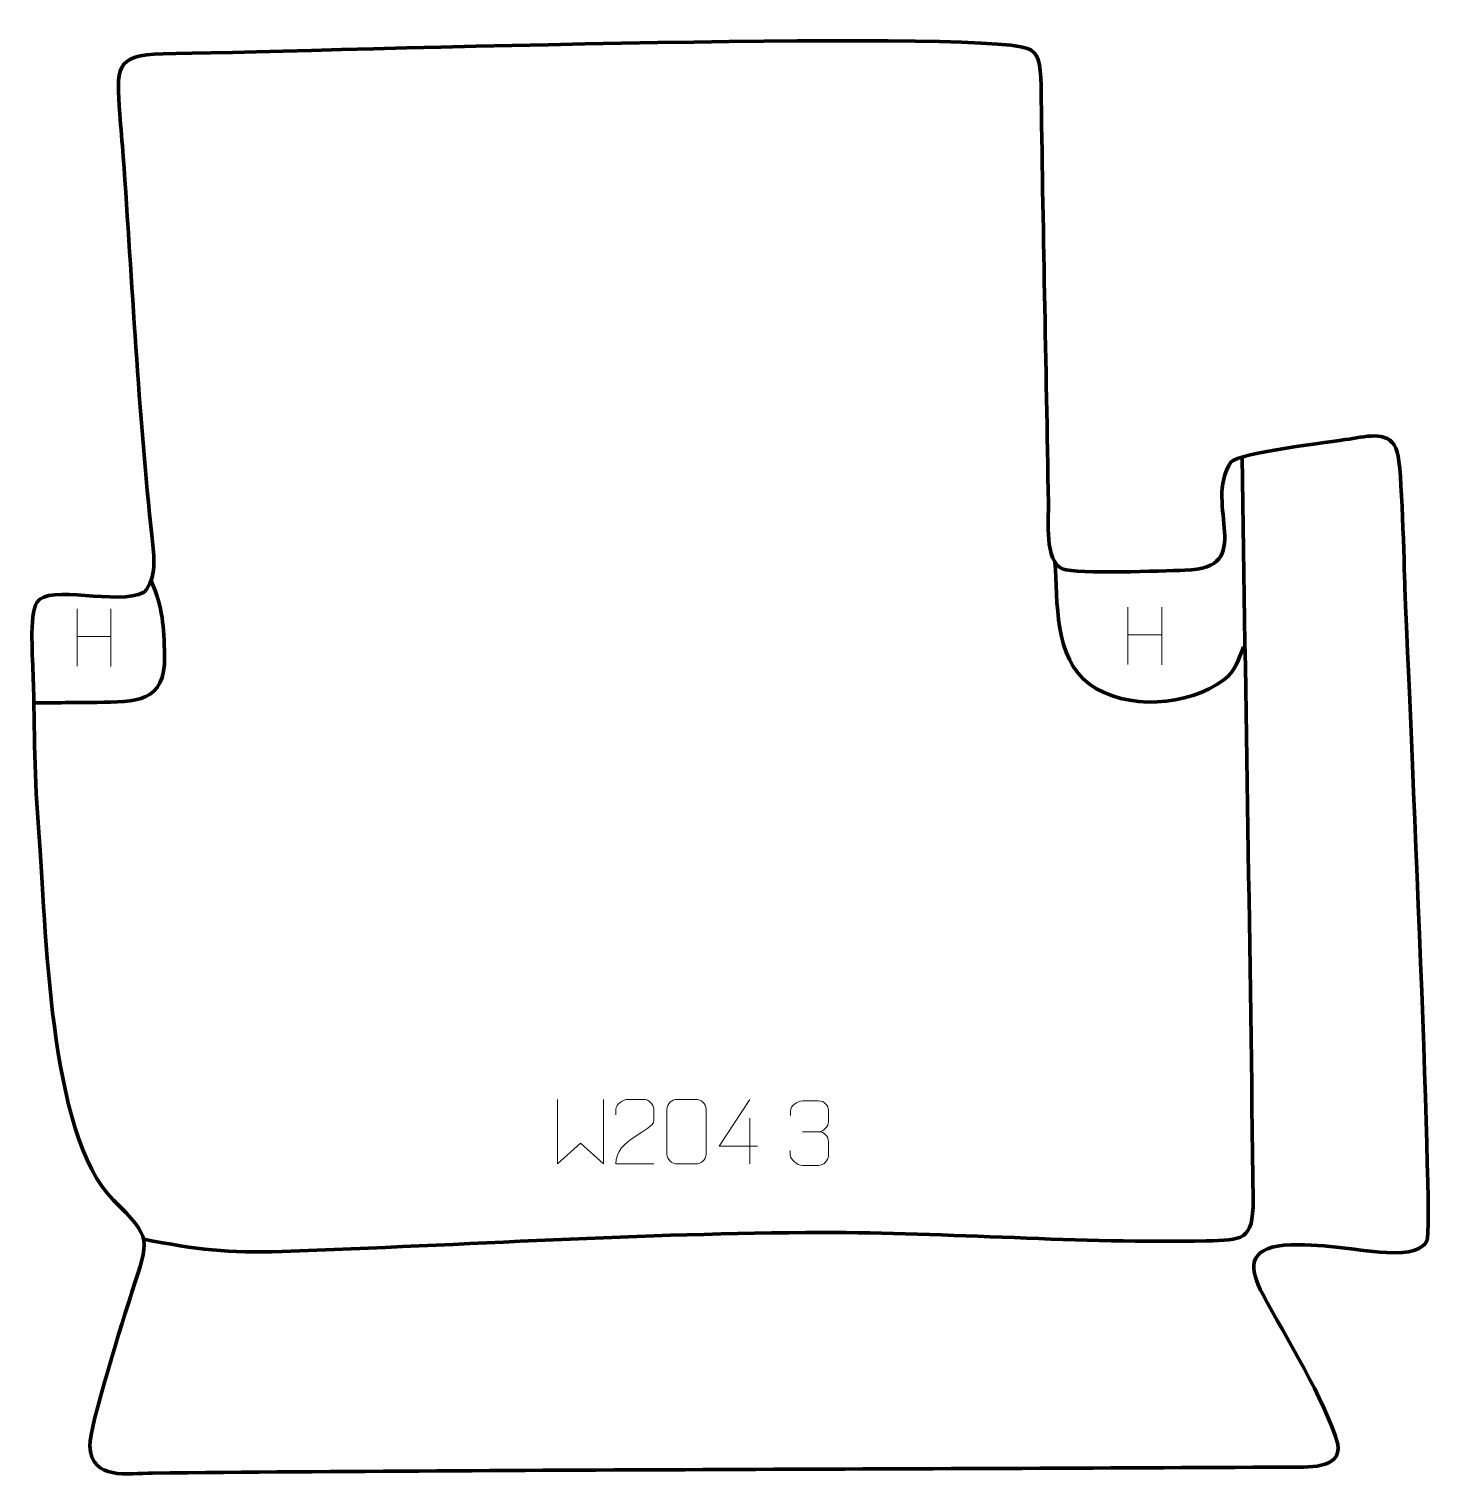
# Model space of a CAD drawing. Header units: millimetres. Extents: x 1030 to 1574, y 92 to 654.
import ezdxf

# ---------------------------------------------------------------- set-up
doc = ezdxf.new("R2010")
doc.units = ezdxf.units.MM
doc.header["$MEASUREMENT"] = 0
doc.layers.add('layer 2', color=7, linetype='Continuous')
doc.layers.add('layer 3', color=7, linetype='Continuous')

msp = doc.modelspace()

# ---------------------------------------------------------------- linework, layer by layer
at = {"layer": 'layer 2', "color": 140, "lineweight": 158}
for points, knots in [([(1499.3495, 488.5478), (1500.7373, 392.6774), (1502.5546, 296.8174), (1503.584, 200.9413), (1503.584, 200.9413), (1503.7517, 185.3298), (1499.4322, 185.5376), (1485.4481, 185.2121), (1485.4481, 185.2121), (1437.4299, 184.0944), (1385.0079, 188.554), (1337.1922, 188.4298), (1337.1922, 188.4298), (1266.2378, 188.2457), (1199.8674, 183.5921), (1128.0539, 181.0854), (1128.0539, 181.0854), (1106.8757, 180.3462), (1095.044, 181.8641), (1074.3548, 185.8583)], [0, 0, 0, 0, 0.16666667, 0.16666667, 0.16666667, 0.16666667, 0.33333333, 0.33333333, 0.33333333, 0.33333333, 0.5, 0.5, 0.5, 0.5, 0.66666667, 0.66666667, 0.66666667, 0.66666667, 1, 1, 1, 1]), ([(1426.9335, 447.9212), (1428.0366, 432.6571), (1426.4582, 410.7532), (1440.2738, 400.7114), (1440.2738, 400.7114), (1454.5934, 390.3034), (1478.3605, 392.0548), (1492.3162, 402.348), (1492.3162, 402.348), (1496.7268, 405.6011), (1497.9931, 410.2292), (1499.8718, 415.1444)], [0, 0, 0, 0, 0.25, 0.25, 0.25, 0.25, 0.5, 0.5, 0.5, 0.5, 1, 1, 1, 1]), ([(1077.2733, 440.6872), (1081.9059, 429.9931), (1082.2267, 423.2403), (1082.5038, 411.6856), (1082.5038, 411.6856), (1082.9441, 393.3245), (1071.3147, 393.9349), (1056.2637, 393.5991), (1056.2637, 393.5991), (1048.1467, 393.418), (1040.0338, 393.5786), (1031.9161, 393.3996)], [0, 0, 0, 0, 0.25, 0.25, 0.25, 0.25, 0.5, 0.5, 0.5, 0.5, 1, 1, 1, 1])]:
    msp.add_open_spline(points, degree=3, knots=knots, dxfattribs=at)
at = {"layer": 'layer 3', "color": 242, "lineweight": 158}
msp.add_open_spline([(1429.7781, 445.2693), (1422.8955, 448.5316), (1424.521, 463.9736), (1424.4101, 470.7169), (1424.4101, 470.7169), (1423.5157, 524.5511), (1422.2843, 578.3619), (1421.5734, 632.202), (1421.5734, 632.202), (1421.4528, 641.3366), (1420.4929, 645.0272), (1416.2891, 646.6795), (1416.2891, 646.6795), (1397.1617, 654.1968), (1128.1659, 645.2124), (1081.9489, 644.6092), (1081.9489, 644.6092), (1062.7393, 644.3584), (1064.0975, 638.5602), (1065.1912, 621.3374), (1065.1912, 621.3374), (1065.5397, 615.8481), (1066.0952, 610.3983), (1066.5143, 604.9192), (1066.5143, 604.9192), (1069.9983, 555.5618), (1072.3138, 506.3932), (1077.6781, 457.1613), (1077.6781, 457.1613), (1078.4221, 450.3333), (1079.7112, 441.6828), (1074.5693, 436.2349), (1074.5693, 436.2349), (1064.2897, 430.805), (1037.8007, 439.6638), (1033.091, 432.3043), (1033.091, 432.3043), (1030.0769, 427.5943), (1031.5263, 409.753), (1031.6955, 403.3652), (1031.6955, 403.3652), (1032.2316, 383.1359), (1032.0706, 363.5851), (1033.9085, 343.3117), (1033.9085, 343.3117), (1036.6801, 307.743), (1037.4383, 226.1632), (1062.7151, 200.9855), (1062.7151, 200.9855), (1077.741, 186.0184), (1076.5681, 186.0638), (1069.9606, 165.7395), (1069.9606, 165.7395), (1066.8814, 156.1163), (1053.2917, 112.8559), (1053.5865, 105.9361), (1053.5865, 105.9361), (1054.1682, 92.2897), (1068.3384, 95.2782), (1077.838, 95.3696), (1077.838, 95.3696), (1224.3378, 96.7253), (1370.7623, 96.8337), (1517.2489, 97.6492), (1517.2489, 97.6492), (1523.8537, 97.686), (1538.0857, 96.6051), (1536.3647, 106.494), (1536.3647, 106.494), (1531.2775, 124.0868), (1516.2646, 147.7387), (1507.3366, 164.5201), (1507.3366, 164.5201), (1501.8427, 174.8465), (1501.7272, 182.0614), (1515.4793, 183.5482), (1515.4793, 183.5482), (1530.6866, 184.3248), (1540.91, 181.6592), (1555.3168, 180.6978), (1555.3168, 180.6978), (1564.3691, 180.0937), (1568.8224, 181.8031), (1570.8611, 185.1702), (1570.8611, 185.1702), (1573.5609, 189.6291), (1563.26, 413.178), (1562.3267, 437.6398), (1562.3267, 437.6398), (1561.9695, 446.9726), (1561.2275, 484.2791), (1559.3922, 490.4667), (1559.3922, 490.4667), (1556.8209, 499.1354), (1548.116, 496.6104), (1540.8667, 495.5322), (1540.8667, 495.5322), (1533.8697, 494.4916), (1497.9148, 490.1894), (1495.0164, 486.578), (1495.0164, 486.578), (1483.9397, 469.8774), (1505.4634, 445.3326), (1477.2176, 444.7417), (1477.2176, 444.7417), (1468.0035, 444.549), (1436.0719, 443.0391), (1429.7781, 445.2693)], degree=3, knots=[0, 0, 0, 0, 0.03571429, 0.03571429, 0.03571429, 0.03571429, 0.07142857, 0.07142857, 0.07142857, 0.07142857, 0.10714286, 0.10714286, 0.10714286, 0.10714286, 0.14285714, 0.14285714, 0.14285714, 0.14285714, 0.17857143, 0.17857143, 0.17857143, 0.17857143, 0.21428571, 0.21428571, 0.21428571, 0.21428571, 0.25, 0.25, 0.25, 0.25, 0.28571429, 0.28571429, 0.28571429, 0.28571429, 0.32142857, 0.32142857, 0.32142857, 0.32142857, 0.35714286, 0.35714286, 0.35714286, 0.35714286, 0.39285714, 0.39285714, 0.39285714, 0.39285714, 0.42857143, 0.42857143, 0.42857143, 0.42857143, 0.46428571, 0.46428571, 0.46428571, 0.46428571, 0.5, 0.5, 0.5, 0.5, 0.53571429, 0.53571429, 0.53571429, 0.53571429, 0.57142857, 0.57142857, 0.57142857, 0.57142857, 0.60714286, 0.60714286, 0.60714286, 0.60714286, 0.64285714, 0.64285714, 0.64285714, 0.64285714, 0.67857143, 0.67857143, 0.67857143, 0.67857143, 0.71428571, 0.71428571, 0.71428571, 0.71428571, 0.75, 0.75, 0.75, 0.75, 0.78571429, 0.78571429, 0.78571429, 0.78571429, 0.82142857, 0.82142857, 0.82142857, 0.82142857, 0.85714286, 0.85714286, 0.85714286, 0.85714286, 0.89285714, 0.89285714, 0.89285714, 0.89285714, 0.92857143, 0.92857143, 0.92857143, 0.92857143, 1, 1, 1, 1], dxfattribs=at)
at = {"layer": 'layer 3', "color": 250, "lineweight": 9}
for points in [[(1048.6268, 429.7811), (1048.6268, 429.7811), (1048.6268, 407.5884), (1048.6268, 407.5884)], [(1061.7425, 429.7811), (1061.7425, 429.7811), (1061.7425, 407.4308), (1061.7425, 407.4308)], [(1455.1236, 430.445), (1455.1236, 430.445), (1455.1236, 408.2523), (1455.1236, 408.2523)], [(1468.2393, 430.445), (1468.2393, 430.445), (1468.2393, 408.0947), (1468.2393, 408.0947)], [(1048.6443, 419.1387), (1048.6443, 419.1387), (1061.7425, 419.1387), (1061.7425, 419.1387)], [(1455.1411, 419.8026), (1455.1411, 419.8026), (1468.2393, 419.8026), (1468.2393, 419.8026)], [(1308.876, 232.632), (1308.876, 232.632), (1308.876, 214.9673), (1308.876, 214.9673)], [(1329.3111, 227.4543), (1329.3111, 227.4543), (1335.5075, 227.4543), (1335.5075, 227.4543)]]:
    msp.add_open_spline(points, degree=3, dxfattribs=at)
for points, knots in [([(1234.5667, 239.9333), (1234.5667, 239.9333), (1234.5667, 214.9753), (1234.5667, 214.9753), (1234.5667, 214.9753), (1234.5667, 214.9753), (1243.4094, 223.04), (1243.4094, 223.04), (1243.4094, 223.04), (1243.4094, 223.04), (1252.2518, 214.9759), (1252.2518, 214.9759), (1252.2518, 214.9759), (1252.2518, 214.9759), (1252.2518, 239.9333), (1252.2518, 239.9333)], [0, 0, 0, 0, 0.2, 0.2, 0.2, 0.2, 0.4, 0.4, 0.4, 0.4, 0.6, 0.6, 0.6, 0.6, 1, 1, 1, 1]), ([(1271.7807, 214.9672), (1266.8663, 214.9675), (1261.9519, 214.9675), (1257.0378, 214.9672), (1257.0378, 214.9672), (1257.0378, 224.8995), (1271.6888, 227.5407), (1271.7807, 231.851), (1271.7807, 231.851), (1271.7804, 233.2751), (1271.7804, 234.6988), (1271.7807, 236.1221), (1271.7807, 236.1221), (1271.7638, 238.1992), (1269.641, 239.924), (1267.97, 239.9413), (1267.97, 239.9413), (1265.8968, 239.9409), (1263.8239, 239.9409), (1261.7515, 239.9413), (1261.7515, 239.9413), (1259.9294, 239.9578), (1257.1047, 238.1657), (1257.0378, 236.0721), (1257.0378, 236.0721), (1257.0378, 236.0721), (1257.0378, 234.0173), (1257.0378, 234.0173)], [0, 0, 0, 0, 0.125, 0.125, 0.125, 0.125, 0.25, 0.25, 0.25, 0.25, 0.375, 0.375, 0.375, 0.375, 0.5, 0.5, 0.5, 0.5, 0.625, 0.625, 0.625, 0.625, 0.75, 0.75, 0.75, 0.75, 1, 1, 1, 1]), ([(1280.8286, 239.9536), (1283.1947, 239.9536), (1285.5612, 239.9536), (1287.9277, 239.9536), (1287.9277, 239.9536), (1289.9082, 239.9892), (1291.9342, 238.4949), (1291.9613, 236.0528), (1291.9613, 236.0528), (1291.9609, 230.2954), (1291.9609, 224.5376), (1291.9613, 218.7794), (1291.9613, 218.7794), (1291.8192, 216.4518), (1290.1128, 214.9695), (1287.9277, 214.9587), (1287.9277, 214.9587), (1285.5553, 214.9591), (1283.1829, 214.9591), (1280.8109, 214.9587), (1280.8109, 214.9587), (1278.8524, 214.8531), (1276.846, 216.741), (1276.8574, 218.762), (1276.8574, 218.762), (1276.8578, 224.5426), (1276.8578, 230.3229), (1276.8574, 236.1027), (1276.8574, 236.1027), (1276.8617, 238.2447), (1278.6388, 239.9672), (1280.8286, 239.9536)], [0, 0, 0, 0, 0.11111111, 0.11111111, 0.11111111, 0.11111111, 0.22222222, 0.22222222, 0.22222222, 0.22222222, 0.33333333, 0.33333333, 0.33333333, 0.33333333, 0.44444444, 0.44444444, 0.44444444, 0.44444444, 0.55555556, 0.55555556, 0.55555556, 0.55555556, 0.66666667, 0.66666667, 0.66666667, 0.66666667, 0.77777778, 0.77777778, 0.77777778, 0.77777778, 1, 1, 1, 1]), ([(1311.8201, 221.8709), (1311.8201, 221.8709), (1296.9984, 221.8709), (1296.9984, 221.8709), (1296.9984, 221.8709), (1296.9984, 221.8709), (1308.876, 239.9414), (1308.876, 239.9414)], [0, 0, 0, 0, 0.33333333, 0.33333333, 0.33333333, 0.33333333, 1, 1, 1, 1]), ([(1324.6014, 233.6995), (1324.6014, 233.6995), (1324.6014, 235.5567), (1324.6014, 235.5567), (1324.6014, 235.5567), (1324.5871, 237.2986), (1327.2516, 239.4167), (1329.3107, 239.394), (1329.3107, 239.394), (1331.3748, 239.394), (1333.4388, 239.394), (1335.5025, 239.394), (1335.5025, 239.394), (1337.697, 239.4028), (1339.2953, 237.556), (1339.3397, 235.6439), (1339.3397, 235.6439), (1339.3393, 234.2088), (1339.3393, 232.7737), (1339.3397, 231.3382), (1339.3397, 231.3382), (1339.2911, 229.6847), (1337.6885, 227.4547), (1335.4902, 227.4647), (1335.4902, 227.4647), (1337.6939, 227.4535), (1339.3019, 225.6503), (1339.3559, 223.5908), (1339.3559, 223.5908), (1339.3555, 221.8061), (1339.3555, 220.0214), (1339.3559, 218.2363), (1339.3559, 218.2363), (1339.366, 216.1749), (1337.3111, 214.4118), (1335.4902, 214.4199), (1335.4902, 214.4199), (1333.4249, 214.4202), (1331.3597, 214.4202), (1329.2941, 214.4199), (1329.2941, 214.4199), (1327.1255, 214.4314), (1324.5945, 216.8316), (1324.5759, 218.2934), (1324.5759, 218.2934), (1324.5759, 218.2934), (1324.5759, 220.202), (1324.5759, 220.202)], [0, 0, 0, 0, 0.07692308, 0.07692308, 0.07692308, 0.07692308, 0.15384615, 0.15384615, 0.15384615, 0.15384615, 0.23076923, 0.23076923, 0.23076923, 0.23076923, 0.30769231, 0.30769231, 0.30769231, 0.30769231, 0.38461538, 0.38461538, 0.38461538, 0.38461538, 0.46153846, 0.46153846, 0.46153846, 0.46153846, 0.53846154, 0.53846154, 0.53846154, 0.53846154, 0.61538462, 0.61538462, 0.61538462, 0.61538462, 0.69230769, 0.69230769, 0.69230769, 0.69230769, 0.76923077, 0.76923077, 0.76923077, 0.76923077, 0.84615385, 0.84615385, 0.84615385, 0.84615385, 1, 1, 1, 1])]:
    msp.add_open_spline(points, degree=3, knots=knots, dxfattribs=at)

doc.saveas('drawing.dxf')
